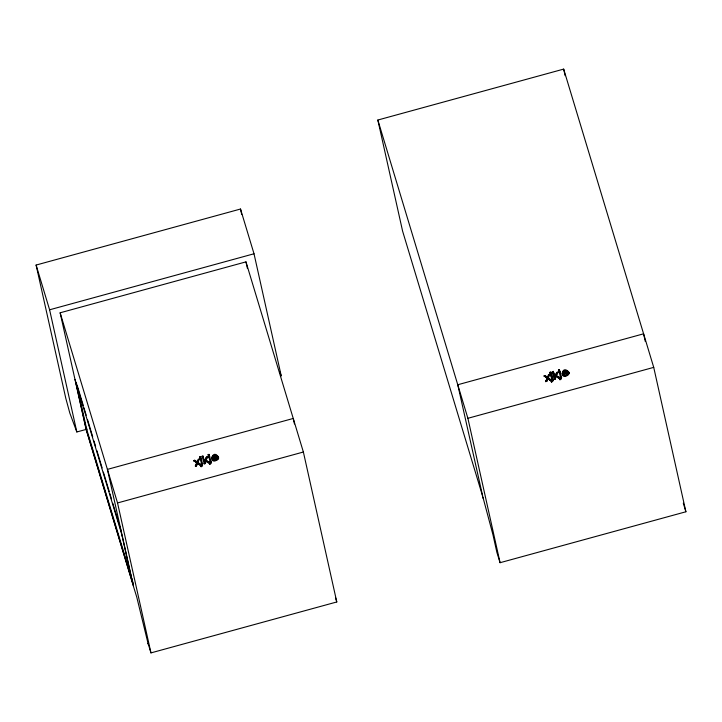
<?xml version="1.0" encoding="UTF-8"?>
<svg xmlns="http://www.w3.org/2000/svg" width="722" height="722" viewBox="0 0 722 722"><rect width="100%" height="100%" fill="white"/><g stroke="black" fill="none" stroke-linecap="round" stroke-linejoin="round"><path stroke-width="1.08" d="M201.727 464.183L200.86 466.033L201.844 465.221M210.237 461.845L209.245 463.145L209.57 464.381L210.03 464.219A2.13 1.715 -12.6 0 0 211.023 463.407L211.005 461.078M552.077 379.537L551.094 380.828L551.418 382.064L551.879 381.902A2.13 1.715 -12.6 0 0 552.871 381.099L552.998 379.393M560.588 377.2L559.595 378.499L560.091 378.915M212.403 457.82C212.358 455.411 216.14 454.454 217.385 456.457L212.403 457.82L213.432 459.869L216.383 459.86M567.636 372.065C566.183 370.467 562.844 371.469 562.871 373.734C561.869 370.837 567.284 369.42 567.853 372.372M562.041 373.247C562.077 376.333 566.905 376.451 568.304 374.167A3.393 2.735 -12.6 0 0 568.81 372.913L567.889 373.166C567.339 375.196 563.873 375.819 562.943 373.806L568.801 372.2L568.918 372.751L563.061 374.357L562.943 373.806M212.53 458.001L214.091 456.187L217.006 456.448M553.025 379.835L552.745 380.539A2.13 1.715 -12.6 0 1 551.752 381.351L551.418 382.064M561.526 377.498L561.247 378.211A2.13 1.715 -12.6 0 1 560.263 379.023L559.929 379.736L560.38 379.573A2.13 1.715 -12.6 0 0 561.373 378.761L561.508 377.065L559.333 369.736L558.458 369.98L558.575 370.53L559.46 370.296L559.333 369.736M211.862 457.342C210.869 460.753 216.546 461.358 217.954 458.804A3.393 2.735 -12.6 0 0 218.459 457.558L217.539 457.811C216.988 459.842 213.522 460.465 212.593 458.443M217.43 458.93L217.539 457.811M196.447 466.006L197.395 462.892L199.886 465.067L200.896 464.787L197.756 462.206L199.2 459.039L198.18 459.318L197.061 461.791L194.76 460.257L193.722 460.537L196.835 463.046L195.409 466.295L196.447 466.006L197.395 462.892M546.798 381.36L547.754 378.256L550.236 380.422L551.247 380.142L548.106 377.561L549.55 374.393L548.53 374.673L547.411 377.146L545.11 375.611L544.072 375.891L547.186 378.4L545.76 381.649L546.798 381.36L547.754 378.256M210.237 463.154L210.084 461.168M195.409 466.295L196.718 462.486L193.722 460.537M545.76 381.649L547.068 377.85L544.072 375.891M200.896 464.787L197.873 462.757L199.2 459.039M551.247 380.142L548.224 378.12L549.55 374.393M207.566 456.737L205.842 460.022L209.425 462.45L205.969 460.582L207.566 456.737L206.438 457.053L204.425 460.97L202.936 456.042L202.052 456.277L202.178 456.836L203.053 456.593L202.936 456.042M204.543 461.529L206.438 457.053M205.445 460.735L204.886 462.631L205.445 460.735L208.171 462.206L209.308 461.89M557.916 372.101L556.193 375.377L559.785 377.805L556.319 375.936L557.916 372.101L556.788 372.408L554.776 376.324L553.287 371.397L552.411 371.631L554.649 379.212L555.525 378.969L555.408 378.418L554.523 378.653L554.649 379.212M556.788 372.408L554.902 376.884L553.287 371.397M555.796 376.09L555.236 377.985L555.796 376.09L558.521 377.561L559.658 377.245M212.16 456.809L213.071 455.916M562.519 372.164L563.422 371.27M566.734 375.214L567.339 374.799M551.211 381.387L552.204 380.088L550.498 374.131L552.05 379.411M564.008 370.946L566.896 370.729M200.734 465.473L201.068 466.71L201.528 466.547A2.13 1.715 -12.6 0 0 202.512 465.735L202.494 463.407M209.57 464.381L209.912 463.659A2.13 1.715 -12.6 0 0 210.896 462.856L211.158 461.71M206.555 457.604L207.692 457.297M193.839 461.096L194.886 460.807L196.42 461.836M195.292 465.735L196.33 465.446M205.571 461.295L208.297 462.766L209.425 462.45M544.198 376.451L545.236 376.162L546.771 377.191M556.915 372.967L558.043 372.651M545.642 381.09L546.68 380.81M555.922 376.649L558.648 378.12L559.785 377.805M482.513 495.815L402.596 231.112L377.841 120.032L563.674 69.104L653.726 367.372L685.9 511.772L500.075 562.7L496.907 552.447L492.982 534.849L482.964 497.314L483.117 498.045M87.154 429.148L76.83 431.973L69.826 413.092L65.801 398.345L36.1 265.055L240.507 209.028L254.018 253.774L281.246 375.954L279.694 371.803M76.83 431.973L49.61 309.792L254.018 253.774M133.399 586.02L86.126 429.428L60.134 312.797L245.967 261.869L303.375 452.017L336.786 601.967L150.961 652.896L148.028 643.203L148.19 643.934M200.472 456.71L200.599 457.27L199.723 457.504L199.597 456.954L200.472 456.71L202.62 463.966L202.395 465.185A2.13 1.715 -12.6 0 1 201.402 465.997L201.068 466.71M208.983 454.382L209.1 454.932L208.225 455.176L208.107 454.625L208.983 454.382L211.131 461.638M208.586 456.367L209.533 456.205M212.521 458.38L218.45 456.845L218.567 457.396L212.71 459.002M217.665 458.362L218.585 458.109L218.459 457.558M204.299 463.858L205.174 463.614L205.057 463.064L204.173 463.298L204.299 463.858L202.052 456.277M553.124 379.943L551.373 373.888L550.435 374.059L550.074 372.859L549.947 372.308L550.823 372.065L551.31 373.815L550.823 372.065M550.074 372.859L550.949 372.624M552.529 372.191L553.404 371.947M550.435 374.059L550.308 373.5L551.184 373.265M558.936 371.731L559.884 371.559M549.677 374.944L548.657 375.223L548.53 374.673M550.624 374.691L551.5 374.447L551.373 373.888M562.754 373.175L567.736 371.812M568.81 372.913L568.936 373.464L568.015 373.716L567.889 373.166M150.961 652.896L117.542 502.945L303.375 452.017M500.075 562.7L467.892 418.3L653.726 367.372M199.759 464.508L200.77 464.237M550.11 379.862L551.121 379.591M215.066 455.221L216.546 455.374M547.872 378.806L550.236 380.422M197.521 463.452L199.886 465.067M217.223 455.645L218.36 456.836M568.07 371.352L568.918 372.751M563.458 374.98L563.061 374.357M483.108 498.036L457.766 384.745L643.591 333.817L645.306 341.515M148.172 643.934L136.783 597.202L133.525 586.571L107.416 469.39L293.24 418.462L294.468 423.958M568.801 372.2C561.536 363.328 559.036 382.037 568.422 374.718A3.393 2.735 -12.6 0 0 568.936 373.464M218.567 457.396C212.259 447.044 207.792 466.773 218.071 459.363A3.393 2.735 -12.6 0 0 218.585 458.109M683.301 503.153L685.9 511.772M558.458 369.98L560.552 377.083M559.595 378.499L559.929 379.736M552.411 371.631L554.523 378.653M551.5 374.447L552.971 379.321M549.947 372.308L550.308 373.5M551.094 380.828L551.292 381.514M377.841 120.032L467.892 418.3M335.486 597.654L336.786 601.967M208.107 454.625L210.201 461.728M209.245 463.145L209.452 463.822M199.597 456.954L201.7 464.056M60.134 312.797L117.542 502.945M77.444 386.216L83.283 405.547M83.932 407.695L86.207 415.222M87.497 419.518L92.687 436.702M93.986 440.998L95.611 446.367M96.901 450.663L102.091 467.856M103.39 472.152L109.23 491.483M109.879 493.631L111.504 499.001M112.794 503.297L118.634 522.638M119.283 524.786L121.549 532.304M74.989 379.447L122.262 536.031M133.173 583.286L86.793 429.68L76.388 383.003M36.1 265.055L49.61 309.792M555.11 377.435L555.525 378.969M204.759 462.071L205.174 463.614M561.355 376.433L561.635 377.615M560.434 376.523L560.714 377.759M201.573 463.497L201.853 464.733M563.674 69.104L565.145 75.702M558.521 377.561L558.648 378.12M548.106 377.561L548.224 378.12M547.068 377.85L547.186 378.4M545.11 375.611L545.236 376.162M240.507 209.028L241.726 214.497M245.967 261.869L247.438 268.476M208.171 462.206L208.297 462.766M205.842 460.022L205.969 460.582M201.149 459.093L199.958 458.145L200.833 457.91L200.96 458.461M200.147 458.777L200.274 459.327M197.756 462.206L197.873 462.757M196.718 462.486L196.835 463.046M194.76 460.257L194.886 460.807M122.063 535.652L132.704 583.412L86.324 429.807L75.684 382.046M209.344 455.573L208.468 455.817L208.775 456.999L209.651 456.755L209.344 455.573M559.694 370.928L558.819 371.171L559.126 372.353L560.01 372.119L559.694 370.928"/></g></svg>
